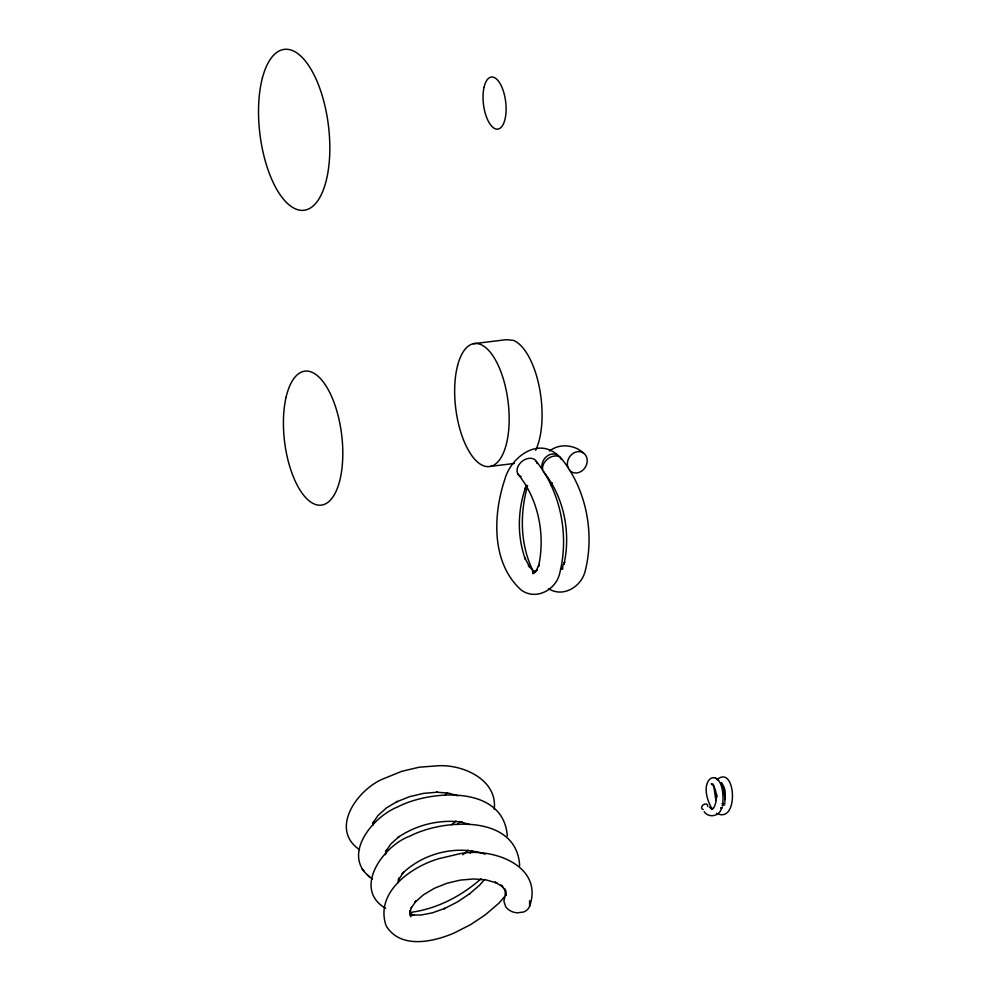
<?xml version="1.0" encoding="UTF-8"?>
<svg xmlns="http://www.w3.org/2000/svg" width="991" height="991" viewBox="0 0 991 991"><rect width="100%" height="100%" fill="white"/><g stroke="black" fill="none" stroke-linecap="round" stroke-linejoin="round"><path stroke-width="1.49" d="M507.305 836.045C503.701 784.575 430.28 789.926 397.639 806.934C371.588 817.29 339.74 857.326 372.542 879.005M722.922 785.405L725.065 799.415M519.656 865.874C517.067 813.71 442.816 818.95 409.878 836.156C383.777 845.273 351.904 888.642 385.635 908.375M722.773 804.246C725.957 761.497 693.019 775.619 712.219 809.251M724.855 801.62C725.35 794.559 726.292 787.015 720.68 782.878L722.191 783.262M707.772 806.513C708.515 802.351 702.173 803.85 701.777 806.922A3.704 2.49 -36.4 0 0 702.557 809.275L703.201 809.511M505.806 891.355L503.899 901.228L505.67 906.641A13.527 10.79 11.7 0 0 513.648 912.228L517.042 912.872L523.57 912.017A12.784 10.195 11.7 0 0 529.64 906.133L529.615 900.683M494.249 809.189C497.668 779.471 462.537 764.098 437.564 765.795L419.131 767.22L401.764 771.32L384.632 778.294C358.965 787.734 328.343 828.34 359.498 849.696M529.64 906.133C544.443 864.078 488.452 845.967 456.777 854.44L438.889 858.664C411.302 866.642 374.734 892.346 386.056 925.606C400.116 949.527 433.612 941.958 454.435 932.865L470.688 924.591L485.231 914.879L498.993 903.098L504.642 896.644M372.95 825.243L373.979 821.378L372.542 823.571L378.067 815.42L386.49 807.876L397.317 801.409L396.45 801.905L409.568 796.677L423.578 793.37L437.539 792.193L436.399 792.168L448.75 793.172L458.015 795.835M385.375 854.713L386.725 849.621L385.474 851.913L390.912 843.886L399.237 836.441L397.924 837.457C416.604 824.735 439.979 819.024 462.388 822.22M397.936 882.845L399.274 877.815L398.221 880.219L403.597 872.278L402.024 873.839C423.244 853.003 456.888 844.592 485.181 854.192M409.704 913.578L411.352 907.322M716.505 813.301C739.497 824.797 735.805 763.305 717.013 779.731M527.571 485.813C519.978 512.669 520.027 543.167 532.018 568.735M526.803 485.194L524.846 489.145L525.453 487.77C517.612 510.675 517.116 536.267 525.255 559.172L524.66 557.561L529.813 567.261L528.352 565.663L534.459 571.844L532.291 570.605L535.041 571.634L532.526 572.241L535.19 572.067M550.996 485.479L552.297 482.84M721.659 808.16C719.714 816.15 708.986 818.566 704.167 811.716M410.856 908.598L416.195 900.732L414.82 902.479L423.355 894.861L434.306 888.308L446.953 883.266L460.431 880.082L473.871 878.955L486.358 879.971L497.073 883.055L494.967 882.126L502.846 886.858L500.926 885.013L505.757 891.033L504.444 888.518L506.104 895.48L505.658 892.693M445.405 794.844L447.226 792.763M457.247 824.673L460.022 821.502M470.106 853.201L472.1 850.922M484.673 879.389L479.619 885.161L469.3 894.043L469.845 893.647L457.322 902.008L444.042 908.784L444.872 908.363L432.423 912.835L420.952 915.052L411.253 914.879L413.965 915.003L409.803 913.529L412.12 915.523L410.15 913.368M451.636 824.797L456.009 821.043M462.772 854.799L468.161 850.154M481.069 878.732C461.434 896.186 436.907 908.871 410.695 912.377M535.016 572.141L532.885 573.739L537.221 569.602L535.759 571.621L539.154 564.424L538.509 566.505C545.521 535.029 538.522 499.08 517.859 473.983M549.41 451.054C559.382 443.188 574.322 444.55 583.513 453.048A11.174 9.427 -58.1 0 1 584.17 468.83A11.174 9.427 -58.1 0 1 569.28 469.883M722.29 807.318L720.73 808.061L722.228 807.702M724.731 804.816L723.913 805.163A3.704 1.016 -17.5 0 1 722.142 805.683M721.931 803.837L725.263 803.106M713.47 784.302L711.265 783.782L714.003 786.482L713.594 785.913C717.187 792.329 717.311 801.05 713.904 807.615L711.984 808.916L712.715 808.73L711.03 808.73L712.517 809.077L709.358 807.108M562.999 568.859L560.51 569.379L562.715 567.248L561.253 569.268L564.659 562.07L564.003 564.152C571.027 532.675 564.015 496.726 543.365 471.629M473.413 343.716L506.339 339.678L513.338 340.359A61.962 26.385 83 0 1 539.203 386.614A61.962 26.385 83 0 1 535.697 450.236M490.384 466.389L514.329 463.466M460.642 821.935L469.784 824.562M548.543 588.654C563.161 598.056 581.568 586.585 585.21 570.977C594.773 533.195 586.3 489.579 561.823 459.044A11.174 8.064 -39 0 0 556.236 455.922L553.672 456.133A11.248 8.114 -39 0 0 546.264 460.196L544.443 462.425A11.174 8.064 -39 0 0 542.659 469.585M583.513 453.048L581.283 451.97A11.174 9.427 -58.1 0 0 573.702 453.011L571.373 454.758A11.174 9.427 -58.1 0 0 568.029 467.665M561.067 459.316A11.174 9.427 -58.1 0 0 558.032 455.377L555.79 454.324A11.248 9.476 -58.1 0 0 548.159 455.402L545.88 457.111A11.174 9.427 -58.1 0 0 541.916 467.442M558.007 455.389C537.692 436.635 510.638 457.582 504.778 479.508C492.998 514.837 491.14 562.566 520.882 589.769C535.499 600.992 555.988 590.091 559.704 573.318C569.28 535.536 560.807 491.932 536.317 461.397M715.254 777.91L715.948 778.393M716.951 779.124L717.583 779.583M361.826 868.649L363.932 870.928M367.872 875.251L369.928 877.481M409.878 913.764L410.77 916.712L409.717 910.63M715.886 800.468L713.805 786.235M716.555 793.989L717.075 796.863M537.035 463.441A11.174 8.064 -39 0 0 530.742 458.263L528.178 458.474A11.174 8.064 -39 0 0 520.795 462.5L518.937 464.767A11.174 8.064 -39 0 0 521.155 476.621M262.392 78.004A81.039 34.512 83 0 0 296.036 209.126A81.039 34.512 83 0 0 324.045 102.259A81.039 34.512 83 0 0 262.392 78.004M484.079 87.134A26.237 11.174 83 0 0 495.649 128.917A26.237 11.174 83 0 0 503.985 93.179A26.237 11.174 83 0 0 484.079 87.134M286.114 397.094A67.499 28.751 83 0 0 315.856 504.605A67.499 28.751 83 0 0 337.312 412.665A67.499 28.751 83 0 0 286.114 397.094M457.582 365.555A61.962 26.385 83 0 0 483.385 465.72A61.962 26.385 83 0 0 504.716 383.889A61.962 26.385 83 0 0 457.582 365.555"/></g></svg>
